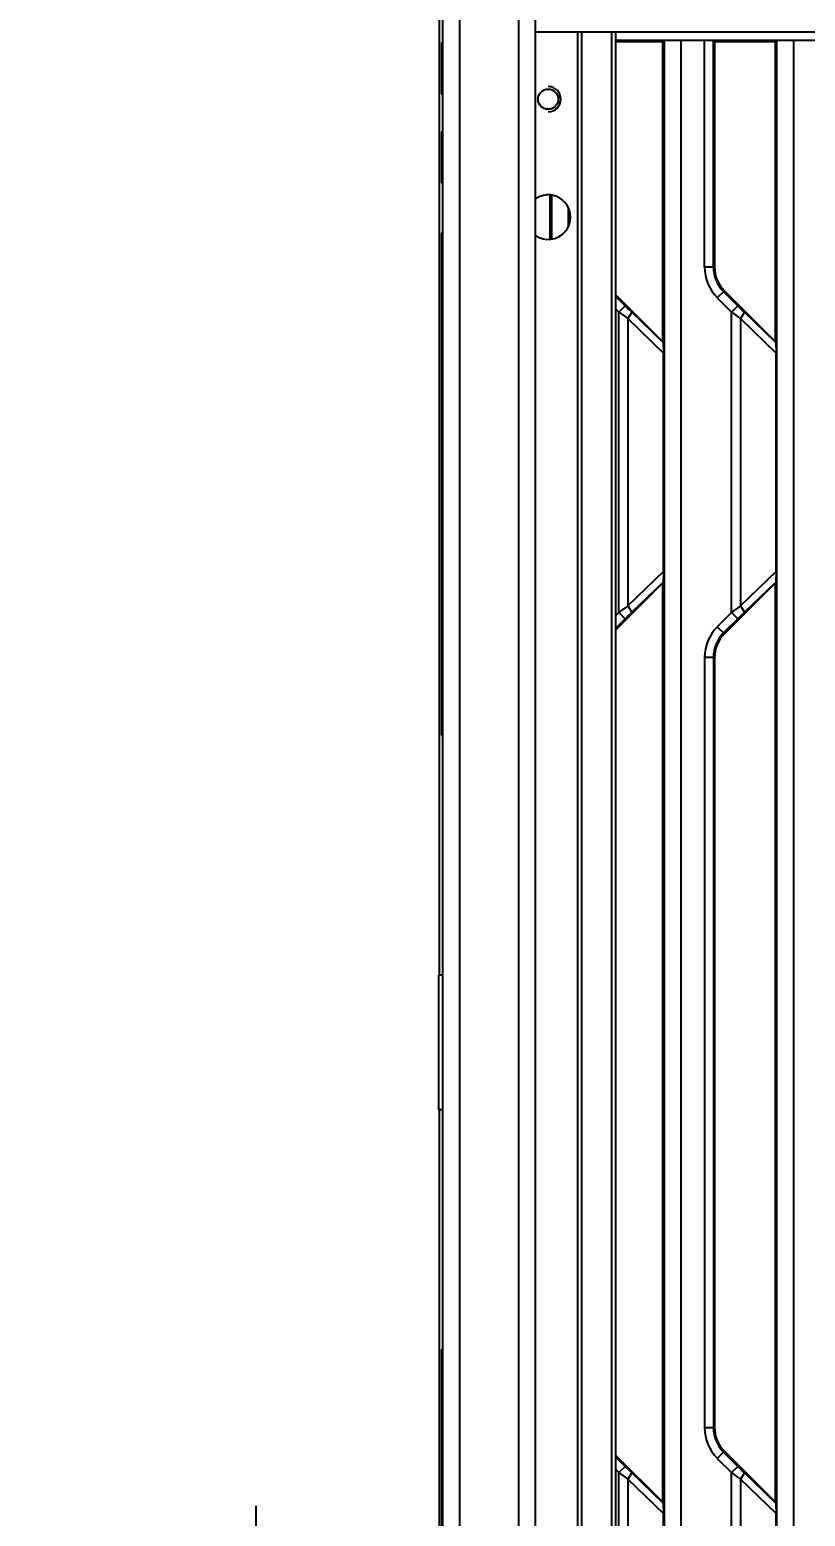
# Model space of a CAD drawing. Header units: millimetres. Extents: x -3132 to 28633, y 682 to 5849.
# Drawn here: x 3231.6 to 3323.7, y 1895 to 2071.5 of the extents above; entities that cross this region are included whole.
import ezdxf

# ---------------------------------------------------------------- set-up
doc = ezdxf.new("R2010")
doc.units = ezdxf.units.MM
doc.styles.get("Standard").update_dxf_attribs({"font": 'arial.ttf'})
doc.dimstyles.new('ISO_25-10', dxfattribs={"dimtxt": 20, "dimasz": 20, "dimexe": 0.3, "dimexo": 0.3, "dimgap": 2, "dimtad": 1, "dimrnd": 0.0001, "dimdsep": 46, "dimtxsty": 'Standard', "dimblk": 'CLOSEDBLANK', "dimcen": 0.1, "dimclrd": 256, "dimclre": 256, "dimclrt": 256, "dimadec": 0, "dimazin": 2, "dimtm": 1e-09, "dimtfac": 1, "dimtofl": 0, "dimtmove": 0, "dimatfit": 3, "dimldrblk": 'CLOSEDBLANK', "dimfxl": 1, "dimtolj": 1, "dimarcsym": 0})

# ---------------------------------------------------------------- blocks, each defined once
blk = doc.blocks.new('_ClosedBlank')
at = {"color": 0, "linetype": 'ByBlock', "lineweight": -2}
for p, q in [((-1, 0.1667), (0, 0)), ((-1, 0.1667), (-1, -0.1667)), ((0, 0), (-1, -0.1667))]:
    blk.add_line(p, q, dxfattribs=at)
blk = doc.blocks.new('*D203')
at = {"lineweight": -2, "transparency": 16777216}
for p, q in [((3258.49, 1876.26), (3258.49, 1896.26)), ((3309.85, 1856.26), (3258.19, 1856.26)), ((3279.85, 1826.26), (3258.19, 1826.26)), ((3258.49, 1806.26), (3258.49, 1563.86))]:
    blk.add_line(p, q, dxfattribs=at)
at = {"layer": 'Defpoints', "color": 0, "transparency": 16777216}
for p in [(3310.15, 1856.26), (3258.49, 1826.26), (3280.15, 1826.26)]:
    blk.add_point(p, dxfattribs=at)
at = {"lineweight": -2, "transparency": 16777216, "xscale": 20, "yscale": 20, "zscale": 20}
for p, rotation in [((3258.49, 1856.26), 270), ((3258.49, 1826.26), 90)]:
    blk.add_blockref('_ClosedBlank', p, dxfattribs=dict(at, rotation=rotation))
at = {"transparency": 16777216, "insert": (3243.54, 1675.06), "char_height": 20, "attachment_point": 5, "rotation": 90}
blk.add_mtext('\\A1;30±0.2 [1 1/8"±0"]', dxfattribs=at)

msp = doc.modelspace()

# ---------------------------------------------------------------- linework, layer by layer
at = {"linetype": 'Continuous'}
for p, q in [((3280.654, 1864.759), (3280.654, 2537.759)), ((3282.654, 1864.759), (3282.654, 2537.759)), ((3289.654, 1864.759), (3289.654, 2537.759)), ((3291.654, 1864.759), (3291.654, 2537.759)), ((3280.254, 1959.259), (3280.254, 2076.159)), ((3291.654, 2071.259), (3460.154, 2071.259)), ((3296.654, 2071.259), (3296.654, 1890.259)), ((3297.154, 1867.259), (3297.154, 2071.259)), ((3300.654, 2071.259), (3300.654, 1865.259)), ((3301.154, 2071.259), (3301.154, 1865.259)), ((3301.154, 2070.259), (3330.398, 2070.259)), ((3306.764, 2070.127), (3306.895, 2070.258)), ((3306.91, 2070.259), (3306.91, 1865.259)), ((3308.903, 2070.259), (3308.903, 1865.259)), ((3311.72, 2043.343), (3311.72, 2070.259)), ((3312.773, 2043.343), (3312.775, 2070.266)), ((3312.908, 2070.127), (3312.781, 2070.259)), ((3320.134, 2070.127), (3320.265, 2070.258)), ((3320.28, 2070.259), (3320.28, 1847.259)), ((3322.273, 2070.259), (3322.273, 1847.259)), ((3280.474, 2068.99), (3280.474, 2064.888)), ((3280.654, 2068.99), (3280.474, 2068.99)), ((3280.523, 2069.988), (3280.654, 2070.119)), ((3280.523, 2069.988), (3280.654, 2069.988)), ((3301.154, 2070.127), (3306.764, 2070.127)), ((3306.764, 2034.46), (3306.764, 2070.127)), ((3312.908, 2070.127), (3312.908, 2043.343)), ((3312.908, 2070.127), (3320.134, 2070.127)), ((3320.134, 2034.46), (3320.134, 2070.127)), ((3280.474, 2064.888), (3280.654, 2064.888)), ((3280.523, 2063.889), (3280.654, 2063.759)), ((3280.654, 2063.889), (3280.523, 2063.889)), ((3280.474, 2058.388), (3280.474, 2054.286)), ((3280.654, 2058.388), (3280.474, 2058.388)), ((3280.523, 2059.387), (3280.654, 2059.517)), ((3280.523, 2059.387), (3280.654, 2059.387)), ((3280.474, 2054.286), (3280.654, 2054.286)), ((3280.523, 2053.287), (3280.654, 2053.157)), ((3280.654, 2053.287), (3280.523, 2053.287)), ((3293.394, 2046.633), (3293.394, 2051.884)), ((3293.54, 2051.869), (3293.54, 2046.649)), ((3295.533, 2050.362), (3295.533, 2048.156)), ((3280.523, 2047.387), (3280.654, 2047.517)), ((3280.523, 2047.387), (3280.654, 2047.387)), ((3280.474, 2046.388), (3280.474, 1988.719)), ((3280.654, 2046.388), (3280.474, 2046.388)), ((3311.72, 2043.343), (3312.908, 2043.343)), ((3314.079, 2040.514), (3313.239, 2039.674)), ((3315.672, 2038.732), (3313.984, 2040.419)), ((3320.134, 2034.46), (3314.079, 2040.514)), ((3306.764, 2034.46), (3301.154, 2040.07)), ((3302.302, 2038.732), (3301.154, 2039.88)), ((3301.557, 2037.987), (3302.302, 2038.732)), ((3313.239, 2039.674), (3314.927, 2037.987)), ((3314.927, 2037.987), (3315.672, 2038.732)), ((3301.154, 2038.39), (3301.557, 2037.987)), ((3301.557, 2002.318), (3301.557, 2037.987)), ((3303.088, 2037.959), (3302.626, 2037.214)), ((3302.626, 2037.214), (3306.867, 2033.118)), ((3302.626, 2037.214), (3302.626, 2003.091)), ((3306.799, 2034.376), (3303.088, 2037.959)), ((3314.927, 2002.318), (3314.927, 2037.987)), ((3316.458, 2037.959), (3315.996, 2037.214)), ((3315.996, 2037.214), (3320.237, 2033.118)), ((3315.996, 2037.214), (3315.996, 2003.091)), ((3320.169, 2034.376), (3316.458, 2037.959)), ((3306.799, 2034.376), (3306.764, 2034.46)), ((3306.799, 2034.376), (3306.867, 2033.118)), ((3320.169, 2034.376), (3320.134, 2034.46)), ((3320.169, 2034.376), (3320.237, 2033.118)), ((3306.867, 2007.187), (3306.867, 2033.118)), ((3320.237, 2007.187), (3320.237, 2033.118)), ((3306.867, 2007.187), (3302.626, 2003.091)), ((3306.867, 2007.187), (3306.799, 2005.929)), ((3320.237, 2007.187), (3315.996, 2003.091)), ((3320.237, 2007.187), (3320.169, 2005.929)), ((3301.154, 2000.235), (3306.764, 2005.845)), ((3303.088, 2002.346), (3306.799, 2005.929)), ((3306.799, 2005.929), (3306.764, 2005.845)), ((3306.764, 1896.673), (3306.764, 2005.845)), ((3314.079, 1999.79), (3320.134, 2005.845)), ((3316.458, 2002.346), (3320.169, 2005.929)), ((3320.169, 2005.929), (3320.134, 2005.845)), ((3320.134, 1896.673), (3320.134, 2005.845)), ((3301.557, 2002.318), (3301.154, 2001.915)), ((3302.302, 2001.573), (3301.154, 2000.425)), ((3302.302, 2001.573), (3301.557, 2002.318)), ((3302.626, 2003.091), (3303.088, 2002.346)), ((3314.927, 2002.318), (3313.239, 2000.63)), ((3315.672, 2001.573), (3313.984, 1999.885)), ((3315.672, 2001.573), (3314.927, 2002.318)), ((3315.996, 2003.091), (3316.458, 2002.346)), ((3313.239, 2000.63), (3314.079, 1999.79)), ((3311.72, 1996.962), (3311.72, 1905.556)), ((3312.908, 1996.962), (3311.72, 1996.962)), ((3312.773, 1996.962), (3312.773, 1905.556)), ((3312.908, 1996.962), (3312.908, 1905.556)), ((3280.474, 1988.719), (3280.654, 1988.719)), ((3280.523, 1987.72), (3280.654, 1987.59)), ((3280.654, 1987.72), (3280.523, 1987.72)), ((3280.154, 1943.259), (3280.154, 1959.259)), ((3280.654, 1959.259), (3280.154, 1959.259)), ((3280.654, 1943.259), (3280.154, 1943.259)), ((3280.254, 1864.759), (3280.254, 1943.259)), ((3280.654, 1913.801), (3280.474, 1913.801)), ((3280.474, 1913.801), (3280.474, 1864.759)), ((3280.523, 1914.8), (3280.654, 1914.93)), ((3280.523, 1914.8), (3280.654, 1914.8)), ((3311.72, 1905.556), (3312.908, 1905.556)), ((3314.079, 1902.727), (3313.239, 1901.887)), ((3313.984, 1902.632), (3315.672, 1900.945)), ((3320.134, 1896.673), (3314.079, 1902.727)), ((3306.764, 1896.673), (3301.154, 1902.283)), ((3301.154, 1902.093), (3302.302, 1900.945)), ((3301.557, 1900.2), (3302.302, 1900.945)), ((3313.239, 1901.887), (3314.927, 1900.2)), ((3314.927, 1900.2), (3315.672, 1900.945)), ((3301.154, 1900.603), (3301.557, 1900.2)), ((3301.557, 1885.27), (3301.557, 1900.2)), ((3303.088, 1900.172), (3302.626, 1899.426)), ((3302.626, 1899.426), (3306.867, 1895.331)), ((3302.626, 1899.426), (3302.626, 1884.716)), ((3306.799, 1896.589), (3303.088, 1900.172)), ((3314.927, 1864.531), (3314.927, 1900.2)), ((3316.458, 1900.172), (3315.996, 1899.426)), ((3315.996, 1899.426), (3320.237, 1895.331)), ((3315.996, 1899.426), (3315.996, 1865.304)), ((3320.169, 1896.589), (3316.458, 1900.172)), ((3306.799, 1896.589), (3306.764, 1896.673)), ((3306.799, 1896.589), (3306.867, 1895.331)), ((3320.169, 1896.589), (3320.134, 1896.673)), ((3320.169, 1896.589), (3320.237, 1895.331)), ((3306.867, 1869.4), (3306.867, 1895.331)), ((3320.237, 1869.4), (3320.237, 1895.331))]:
    msp.add_line(p, q, dxfattribs=at)
for points in [[(3303.088, 2037.959), (3302.834, 2038.206), (3302.571, 2038.464), (3302.302, 2038.732)], [(3316.458, 2037.959), (3316.204, 2038.206), (3315.941, 2038.464), (3315.672, 2038.732)], [(3301.557, 2037.987), (3301.919, 2037.722), (3302.276, 2037.464), (3302.626, 2037.214)], [(3314.927, 2037.987), (3315.289, 2037.722), (3315.646, 2037.464), (3315.996, 2037.214)], [(3302.626, 2003.091), (3302.276, 2002.841), (3301.919, 2002.583), (3301.557, 2002.318)], [(3302.302, 2001.573), (3302.572, 2001.841), (3302.834, 2002.099), (3303.088, 2002.346)], [(3315.996, 2003.091), (3315.646, 2002.841), (3315.289, 2002.583), (3314.927, 2002.318)], [(3315.672, 2001.573), (3315.942, 2001.841), (3316.204, 2002.099), (3316.458, 2002.346)], [(3303.088, 1900.172), (3302.834, 1900.419), (3302.571, 1900.677), (3302.302, 1900.945)], [(3316.458, 1900.172), (3316.204, 1900.419), (3315.941, 1900.677), (3315.672, 1900.945)], [(3301.557, 1900.2), (3301.919, 1899.935), (3302.276, 1899.677), (3302.626, 1899.426)], [(3314.927, 1900.2), (3315.289, 1899.935), (3315.646, 1899.677), (3315.996, 1899.426)]]:
    msp.add_lwpolyline(points, dxfattribs=at)
msp.add_circle((3293.154, 2063.259), 1.2, dxfattribs=at)
for centre, radius, start, end in [((3293.154, 2063.259), 1.5, 270, 90), ((3293.154, 2049.259), 2.65, 235.52562, 124.47438), ((3316.908, 2043.343), 5.188, 180.00001, 224.99999), ((3316.908, 2043.343), 4.134, 180.00001, 224.99999), ((3316.908, 2043.343), 4, 180, 225), ((3316.908, 1996.962), 5.188, 135, 179.99999), ((3316.908, 1996.962), 4.134, 135, 180), ((3316.908, 1996.962), 4, 135, 179.99999), ((3316.908, 1905.556), 5.188, 180.00001, 225), ((3316.908, 1905.556), 4.134, 180, 225), ((3316.908, 1905.556), 4, 180.00001, 225)]:
    msp.add_arc(centre, radius, start, end, dxfattribs=at)
for centre, start_param, end_param in [((3280.526, 2068.99), 0.0523599, 1.5707963), ((3280.526, 2064.888), -4.712389, -3.1939525), ((3280.526, 2058.388), 0.0523599, 1.5707963), ((3280.526, 2054.286), -4.712389, -3.1939525), ((3280.526, 2046.388), 0.0523599, 1.5707963), ((3280.526, 1988.719), -4.712389, -3.1939525), ((3280.526, 1913.801), 0.0523599, 1.5707963)]:
    msp.add_ellipse(centre, major_axis=(0, 1), ratio=0.0524078, start_param=start_param, end_param=end_param, dxfattribs=at)

# ---------------------------------------------------------------- dimensions: what is measured, and where the dimension line sits
dim = msp.add_linear_dim(base=(3258.491, 1826.259), p1=(3310.154, 1856.259), p2=(3280.154, 1826.259), angle=90, dimstyle='ISO_25-10', override={"dimtol": 1, "dimtp": 0.2, "dimtm": 0.2})
dim.commit()
dim.dimension.update_dxf_attribs({"geometry": '*D203', "text_midpoint": (3243.545, 1675.057)})

doc.saveas('drawing.dxf')
